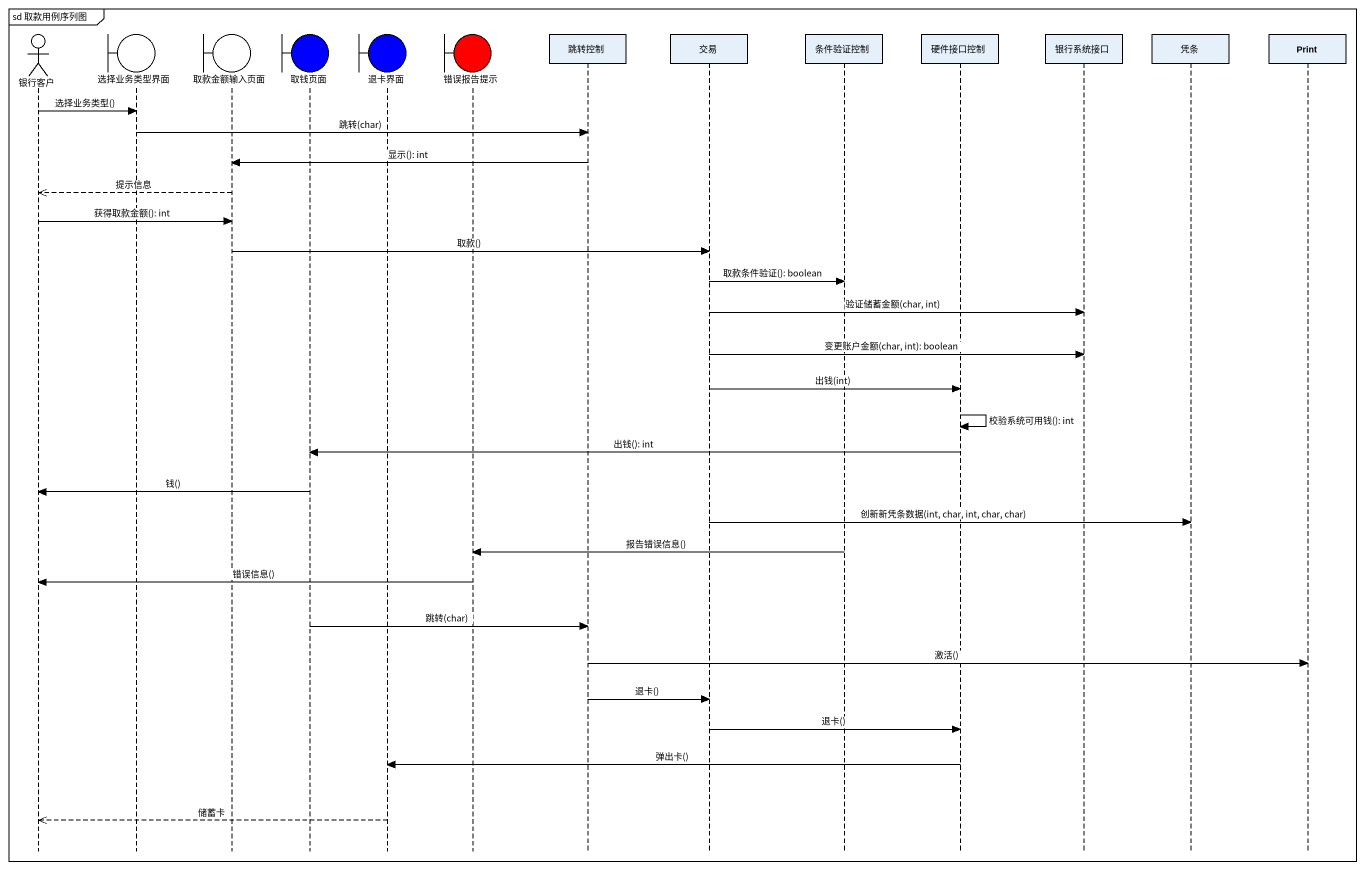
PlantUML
@startuml
mainframe sd 取款用例序列图
hide footbox
actor 银行客户
boundary 选择业务类型界面
boundary 取款金额输入页面
boundary 取钱页面 #0000FF
boundary 退卡界面 #0000FF
boundary 错误报告提示 #FF0000
participant 跳转控制
participant 交易
participant 条件验证控制
participant 硬件接口控制
participant 银行系统接口
participant 凭条
participant Print

银行客户 -> 选择业务类型界面 : 选择业务类型()
选择业务类型界面 -> 跳转控制 : 跳转(char)
跳转控制 -> 取款金额输入页面 : 显示(): int
取款金额输入页面 -->> 银行客户 : 提示信息
银行客户 -> 取款金额输入页面 : 获得取款金额(): int
取款金额输入页面 -> 交易 : 取款()
交易 -> 条件验证控制 : 取款条件验证(): boolean
交易 -> 银行系统接口 : 验证储蓄金额(char, int)
交易 -> 银行系统接口 : 变更账户金额(char, int): boolean
交易 -> 硬件接口控制 : 出钱(int)
硬件接口控制 -> 硬件接口控制 : 校验系统可用钱(): int
硬件接口控制 -> 取钱页面 : 出钱(): int
取钱页面 -> 银行客户 : 钱()
交易 -> 凭条 : 创新新凭条数据(int, char, int, char, char)
条件验证控制 -> 错误报告提示 : 报告错误信息()
错误报告提示 -> 银行客户 : 错误信息()
取钱页面 -> 跳转控制 : 跳转(char)
跳转控制 -> Print : 激活()
跳转控制 -> 交易 : 退卡()
交易 -> 硬件接口控制 : 退卡()
硬件接口控制 -> 退卡界面 : 弹出卡()
退卡界面 -->> 银行客户 : 储蓄卡
@enduml
